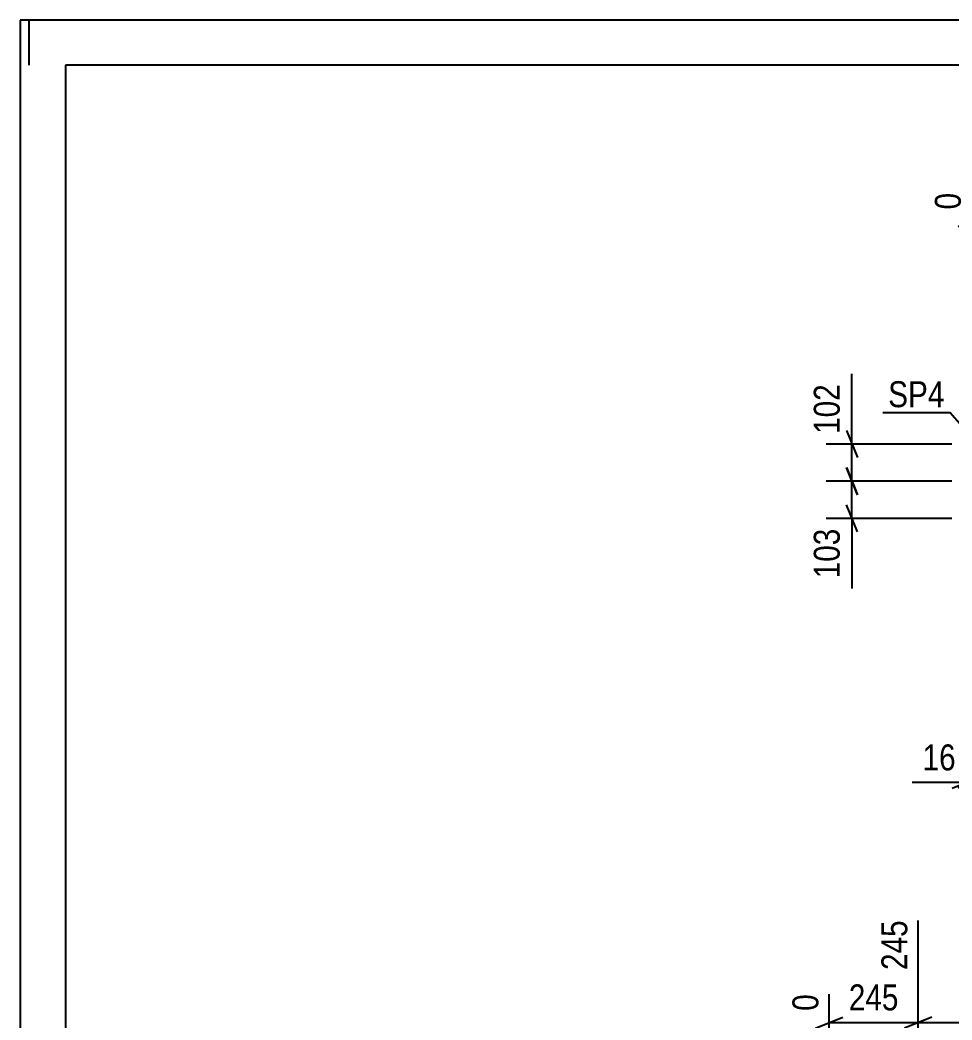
# Model space of a CAD drawing. Header units: millimetres. Extents: x 0 to 841, y 0 to 594.
# Drawn here: x 0 to 102.8, y 483.7 to 594 of the extents above; entities that cross this region are included whole.
import ezdxf

# ---------------------------------------------------------------- set-up
doc = ezdxf.new("R2010")
doc.units = ezdxf.units.MM
doc.styles.add('Arial Narrow', font='ARIALN.TTF', dxfattribs={"height": 0.2})

# ---------------------------------------------------------------- blocks, each defined once
blk = doc.blocks.new('Unknown-247305129-1135')
at = {"color": 5, "linetype": 'Continuous'}
for p, q in [((841, 594), (0, 594)), ((0, 594), (0, 0)), ((1, 589), (1, 594)), ((836, 589), (5, 589)), ((5, 589), (5, 5))]:
    blk.add_line(p, q, dxfattribs=at)
blk = doc.blocks.new('StraightDimension-247305129-34904 - 2424')
at = {"color": 7, "linetype": 'Continuous'}
for p, q in [((91.75, 547.22), (91.75, 554.95)), ((91.75, 547.22), (91.75, 554.95)), ((91.15, 548.72), (92.35, 545.72)), ((102.75, 547.22), (88.9, 547.22)), ((91.75, 543.12), (91.75, 547.22)), ((92.35, 541.62), (91.15, 544.62)), ((102.75, 543.12), (88.9, 543.12))]:
    blk.add_line(p, q, dxfattribs=at)
at = {"color": 0}
blk.add_wipeout([(91, 554.43), (86.8, 554.43), (86.8, 547.74), (91, 547.74)], dxfattribs=at)
at = {"color": 3, "style": 'Arial Narrow'}
blk.add_text('102', height=2.863, rotation=90.0002, dxfattribs=at).set_placement((90.4, 548.34))
blk = doc.blocks.new('StraightDimension-247305129-2783 - 2424')
at = {"color": 7, "linetype": 'Continuous'}
for p, q in [((104.31, 535.62), (104.31, 507.47)), ((104.95, 535.62), (104.95, 507.47)), ((104.31, 509.87), (98.4, 509.87)), ((104.31, 509.87), (98.4, 509.87)), ((102.81, 509.27), (105.81, 510.47)), ((106.45, 510.47), (103.45, 509.27)), ((104.31, 509.87), (104.95, 509.87))]:
    blk.add_line(p, q, dxfattribs=at)
at = {"color": 0}
blk.add_wipeout([(103.78, 510.62), (103.78, 514.82), (98.93, 514.82), (98.93, 510.62)], dxfattribs=at)
at = {"color": 3, "style": 'Arial Narrow'}
blk.add_text('16', height=2.863, dxfattribs=at).set_placement((99.53, 511.22))
blk = doc.blocks.new('StraightDimension-247305129-34231 - 2424')
at = {"color": 7, "linetype": 'Continuous'}
for p, q in [((134.1, 557.33), (134.1, 578.59)), ((104.95, 550.62), (104.95, 574.93)), ((106.45, 572.4), (103.45, 571.2)), ((104.95, 571.8), (134.1, 571.8)), ((132.6, 571.2), (135.6, 572.4))]:
    blk.add_line(p, q, dxfattribs=at)
at = {"color": 0}
blk.add_wipeout([(122.87, 572.55), (122.87, 576.75), (116.18, 576.75), (116.18, 572.55)], dxfattribs=at)
at = {"color": 3, "style": 'Arial Narrow'}
blk.add_text('729', height=2.863, dxfattribs=at).set_placement((116.78, 573.15))
at = {"color": 0, "linetype": 'Continuous'}
for points in [[(133.5, 579.19), (129.3, 579.19), (129.3, 572.5), (133.5, 572.5)], [(104.35, 575.53), (100.15, 575.53), (100.15, 572.5), (104.35, 572.5)]]:
    blk.add_wipeout(points, dxfattribs=at)
at = {"color": 3, "linetype": 'Continuous', "style": 'Arial Narrow'}
for s, height, p in [('729', 2.863, (132.9, 573.1)), ('0', 2.86, (103.75, 573.1))]:
    blk.add_text(s, height=height, rotation=90.0002, dxfattribs=at).set_placement(p)
blk = doc.blocks.new('StraightDimension-247305129-34905 - 2424')
at = {"color": 7, "linetype": 'Continuous'}
for p, q in [((91.15, 544.62), (92.35, 541.62)), ((102.75, 543.12), (88.9, 543.12)), ((91.75, 539.02), (91.75, 543.12)), ((92.35, 537.52), (91.15, 540.52)), ((102.75, 539.02), (88.9, 539.02)), ((91.75, 539.02), (91.75, 531.28)), ((91.75, 539.02), (91.75, 531.28))]:
    blk.add_line(p, q, dxfattribs=at)
at = {"color": 0}
blk.add_wipeout([(91, 538.49), (86.8, 538.49), (86.8, 531.81), (91, 531.81)], dxfattribs=at)
at = {"color": 3, "style": 'Arial Narrow'}
blk.add_text('103', height=2.863, rotation=90.0002, dxfattribs=at).set_placement((90.4, 532.41))
blk = doc.blocks.new('StraightDimension-247305129-35953 - 3072')
at = {"color": 7, "linetype": 'Continuous'}
for p, q in [((99.05, 452.13), (99.05, 494.68)), ((150.13, 451.89), (150.13, 492.01)), ((100.55, 484), (97.55, 482.8)), ((99.05, 483.4), (150.13, 483.4)), ((148.63, 482.8), (151.63, 484))]:
    blk.add_line(p, q, dxfattribs=at)
at = {"color": 0}
blk.add_wipeout([(128.85, 484.15), (128.85, 488.35), (120.33, 488.35), (120.33, 484.15)], dxfattribs=at)
at = {"color": 3, "style": 'Arial Narrow'}
blk.add_text('1277', height=2.863, dxfattribs=at).set_placement((120.93, 484.75))
at = {"color": 0, "linetype": 'Continuous'}
blk.add_wipeout([(149.53, 492.61), (145.33, 492.61), (145.33, 484.1), (149.53, 484.1)], dxfattribs=at)
at = {"color": 3, "linetype": 'Continuous', "style": 'Arial Narrow'}
blk.add_text('1522', height=2.863, rotation=90.0002, dxfattribs=at).set_placement((148.93, 484.7))
blk = doc.blocks.new('StraightDimension-247305129-35954 - 3072')
at = {"color": 7, "linetype": 'Continuous'}
for p, q in [((99.05, 452.13), (99.05, 494.68)), ((89.24, 444.05), (89.24, 486.52)), ((87.74, 482.8), (90.74, 484)), ((89.24, 483.4), (99.05, 483.4)), ((100.55, 484), (97.55, 482.8))]:
    blk.add_line(p, q, dxfattribs=at)
at = {"color": 0}
blk.add_wipeout([(97.48, 484.15), (97.48, 488.35), (90.8, 488.35), (90.8, 484.15)], dxfattribs=at)
at = {"color": 0, "linetype": 'Continuous'}
blk.add_wipeout([(88.64, 487.12), (84.44, 487.12), (84.44, 484.1), (88.64, 484.1)], dxfattribs=at)
at = {"color": 3, "style": 'Arial Narrow'}
blk.add_text('245', height=2.863, dxfattribs=at).set_placement((91.4, 484.75))
at = {"color": 3, "linetype": 'Continuous', "style": 'Arial Narrow'}
blk.add_text('0', height=2.86, rotation=90.0002, dxfattribs=at).set_placement((88.04, 484.7))
at = {"color": 0, "linetype": 'Continuous'}
blk.add_wipeout([(98.45, 495.28), (94.25, 495.28), (94.25, 488.6), (98.45, 488.6)], dxfattribs=at)
at = {"color": 3, "linetype": 'Continuous', "style": 'Arial Narrow'}
blk.add_text('245', height=2.863, rotation=90.0002, dxfattribs=at).set_placement((97.85, 489.2))
blk = doc.blocks.new('Mark-247305129-2456 - 2424')
at = {"color": 30, "linetype": 'Continuous'}
for p in [(95.14, 550.69), (104.7, 548.23)]:
    blk.add_line(p, (102.55, 550.69), dxfattribs=at)
at = {"color": 0}
blk.add_wipeout([(101.95, 551.29), (101.95, 554.29), (95.74, 554.29), (95.74, 551.29)], dxfattribs=at)
blk.add_wipeout([(101.95, 551.29), (101.95, 554.29), (95.74, 554.29), (95.74, 551.29)], dxfattribs=at)
at = {"color": 3, "style": 'Arial Narrow'}
blk.add_text('SP4', height=2.863, dxfattribs=at).set_placement((95.74, 551.29))

msp = doc.modelspace()

# ---------------------------------------------------------------- block references
msp.add_blockref('Unknown-247305129-1135', (0, 0))

# ---------------------------------------------------------------- next in the draw order: block references
for name in ['StraightDimension-247305129-34904 - 2424', 'StraightDimension-247305129-2783 - 2424', 'StraightDimension-247305129-35953 - 3072']:
    msp.add_blockref(name, (0, 0))

# ---------------------------------------------------------------- next in the draw order: block references
for name in ['StraightDimension-247305129-34231 - 2424', 'StraightDimension-247305129-34905 - 2424', 'StraightDimension-247305129-35954 - 3072']:
    msp.add_blockref(name, (0, 0))

# ---------------------------------------------------------------- next in the draw order: block references
msp.add_blockref('Mark-247305129-2456 - 2424', (0, 0))

doc.saveas('drawing.dxf')
